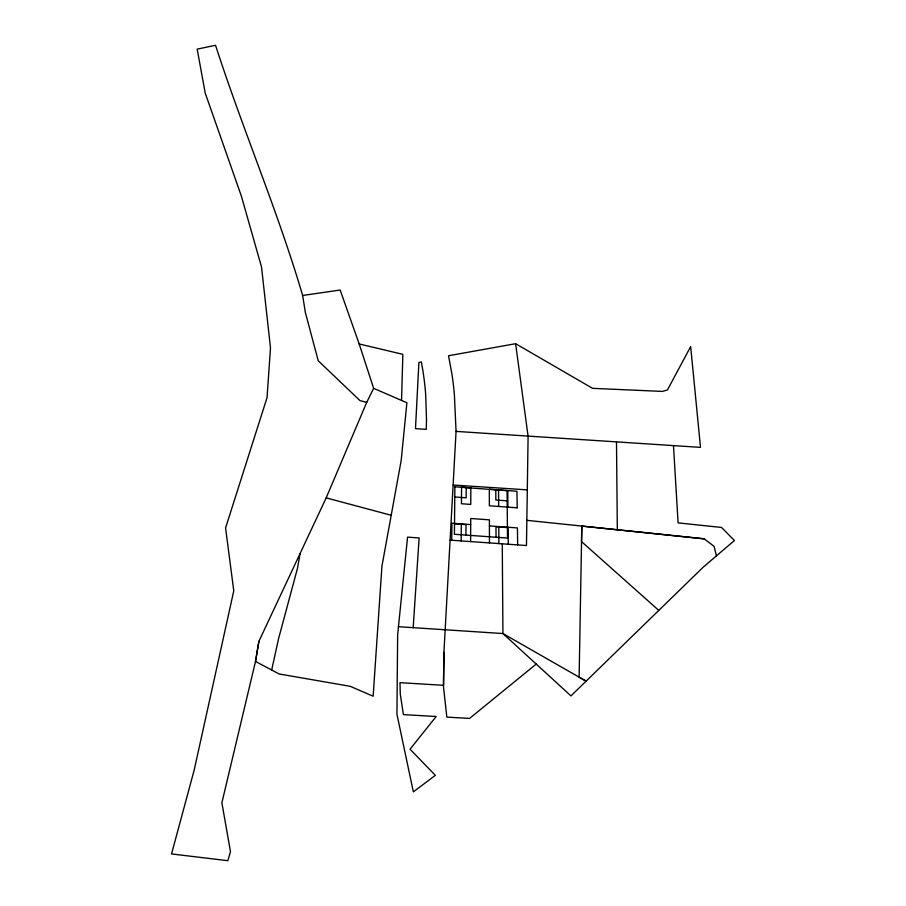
<?xml version="1.0" encoding="UTF-8"?>
<svg xmlns="http://www.w3.org/2000/svg" width="906" height="906" viewBox="0 0 906 906"><rect width="100%" height="100%" fill="white"/><g stroke="black" fill="none" stroke-linecap="round" stroke-linejoin="round"><path stroke-width="1.36" d="M470.622 541.584L470.712 518.492L489.41 519.84L489.466 542.92M465.944 535.106L466.012 524.642L454.506 523.815M466.216 487.632L466.16 497.824L454.767 496.986M461.177 540.916L461.301 523.895M451.732 540.248L451.913 523.226L470.69 524.574M456.058 431.392L700.508 447.371L690.666 346.59L667.439 389.942L662.445 391.415L592.547 388.334L515.616 343.702L448.527 355.741L451.811 373.419A453.091 375.775 -8.3 0 1 454.416 395.175L456.058 431.392L443.929 652.377L443.521 685.31L399.988 682.671L400.282 694.177L403.419 714.608L436.171 716.51L410.033 749.194L435.356 775.332L413.351 791.867L396.93 714.188L397.643 634.778L407.564 537.133L419.127 537.949L413.181 627.677M443.929 652.377L443.487 686.793L446.839 717.11L469.568 718.413L536.227 664.075M502.264 543.827L502.932 633.554L570.961 695.899L703.045 567.315L716.42 555.876L714.098 546.386L704.211 538.832L581.811 526.08L579.127 677.144L586.08 681.142L502.932 633.554L398.447 626.714M581.811 526.08L581.527 541.607L658.662 610.282M401.551 400.452L402.853 354.337L359.184 343.952L340.169 290.033L302.649 295.481C277.7 210.69 242.683 129.377 215.549 45.3L197.18 49.139L205.22 93.092L241.37 196.115L261.528 267.021L270.498 347.915L267.044 397.666L225.571 527.96L233.782 590.825L194.167 770.111L171.54 853.939L227.836 860.7L230.475 851.64L221.879 802.795L255.515 661.425L258.889 641.369L326.183 497.87L366.726 402.355L373.646 388.334L359.184 343.952M258.878 641.369L255.515 661.425L279.093 673.962L350.18 686.306L373.147 696.216L381.936 566.193L401.188 460.475L406.896 402.762L373.646 388.334M300.056 553.645L297.496 568.266L278.504 638.923L271.675 670.021M716.42 555.876L734.46 540.497L721.516 527.451L678.096 522.887L673.486 445.639M453.102 485.027L527.303 489.863M450.112 540.135L526.477 545.537L528.096 436.296L515.616 343.702M489.421 525.91L517.439 527.926L517.654 544.902M507.417 527.609L495.978 526.794L496.035 537.235M507.167 500.837L495.842 500.01L495.797 489.829M526.85 520.338L704.211 538.832M366.726 402.355L359.999 400.633L318.244 360.781L305.367 312.502L302.649 295.481M326.183 497.87L390.996 515.22M616.499 441.981L617.326 529.784M507.768 490.588L507.915 507.134M508.107 527.258L508.266 544.246M498.549 489.908L498.651 506.454M498.776 526.59L498.878 543.577M470.837 487.847L470.769 504.416L461.448 503.736L461.573 487.156L470.837 487.847M454.869 486.794L454.416 534.28L507.507 538.051L507.077 490.667L454.869 486.794M426.5 419.648L426.239 429.365L415.48 428.629L418.9 362.559L421.347 361.902L422.864 370.543A424.495 351.596 -8.2 0 1 425.707 394.891L426.5 419.648M517.179 507.813L489.365 505.775L489.319 489.217L516.964 491.267L517.179 507.813"/></g></svg>
